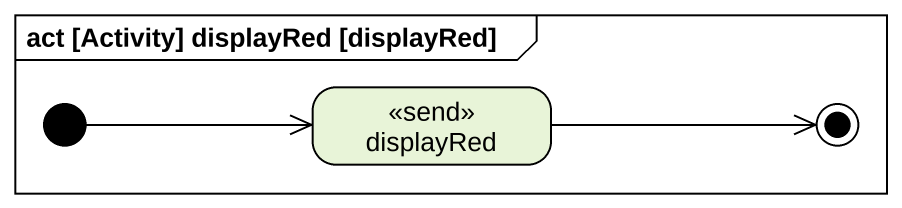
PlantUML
@startuml
mainframe act [Activity] displayRed [displayRed]
hide empty description
state displayRed <<send>>
[*] -right-> displayRed
displayRed -right-> [*]
@enduml
